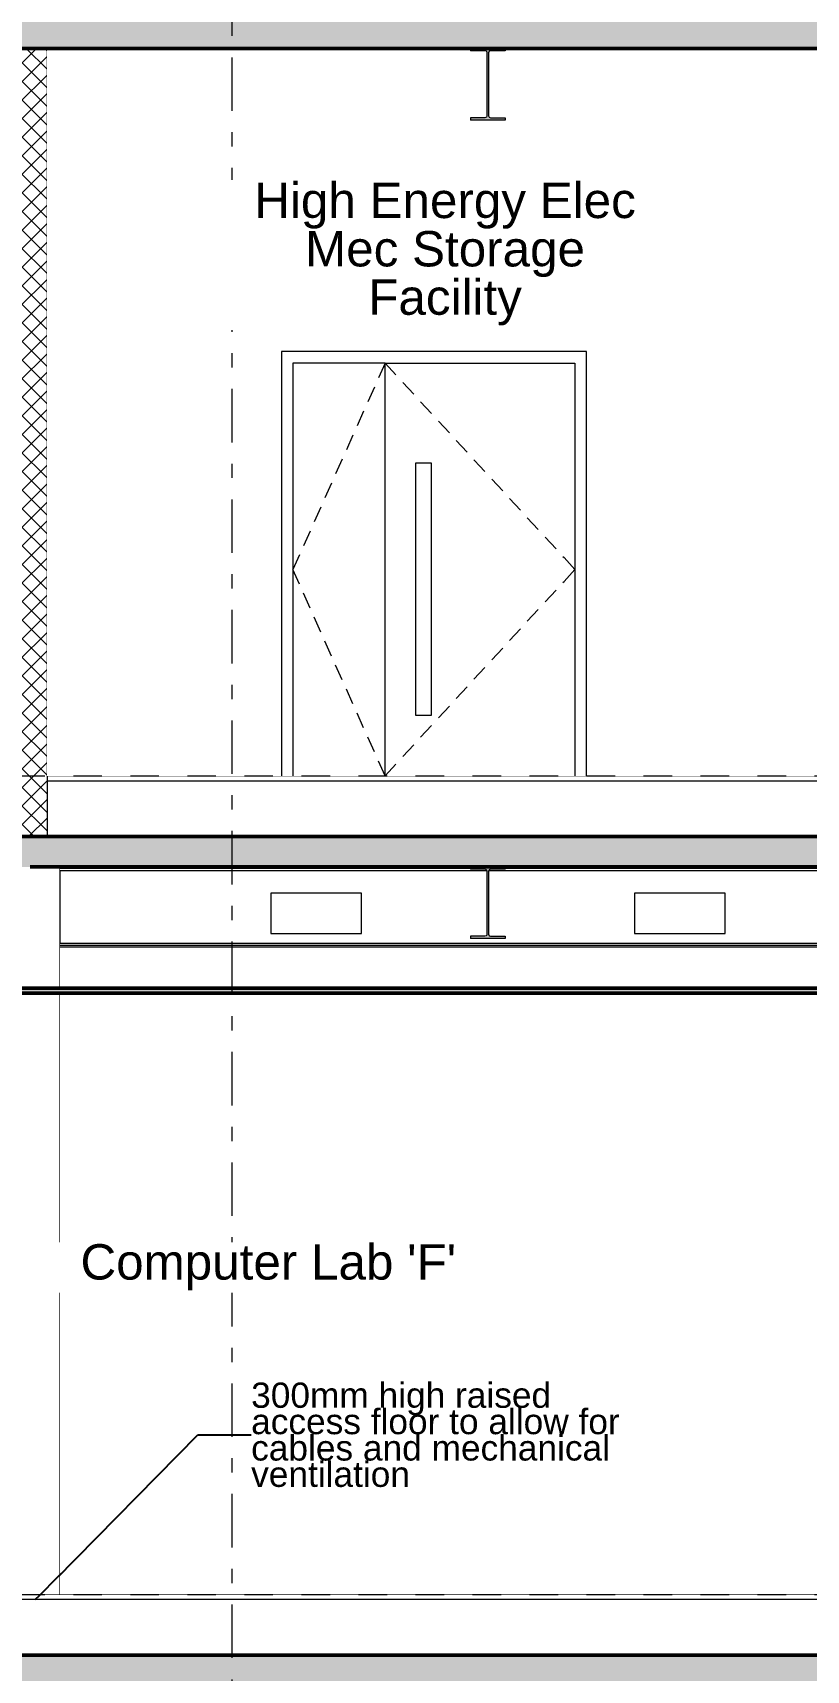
# Model space of a CAD drawing. Header units: millimetres. Extents: x -48147 to 1417267, y -496296 to 18123.
# Drawn here: x 1385965 to 1389794, y -487598 to -479495 of the extents above; entities that cross this region are included whole.
import ezdxf
from ezdxf.enums import TextEntityAlignment as Align

# ---------------------------------------------------------------- set-up
doc = ezdxf.new("R2010")
doc.units = ezdxf.units.MM
doc.header["$MEASUREMENT"] = 0
for name, pattern in [('Dashed', [2822.222233, 1411.111116, -1411.111116]), ('Double Dashed', [546.805537, 264.583325, -105.833328, 70.555556, -105.833328]), ('Wipeout_Contour', [1000, 0, -1000])]:
    doc.linetypes.add(name, pattern=pattern)
for name, color, linetype, lineweight, true_color in [('0_Pen_No__105', 7, 'Continuous', 15, 0xa6a6a6), ('A-230-M_FLOOR.IFC Import_Pen_No__109', 7, 'Continuous', 15, 0xa6a6a6), ('A-230-M_FLOOR.IFC Import_Pen_No__29', 7, 'Continuous', 50, 0x2a2a2a), ('New_A-15-MG_Structural_Grid_Phase_2_Pen_No__222', 7, 'Continuous', 13, 0x65af33), ('New_A-20-M_Ceiling_Pen_No__107', 7, 'Continuous', 15, 0xa6a6a6), ('New_A-20-M_Ceiling_Pen_No__29', 7, 'Continuous', 50, 0x2a2a2a), ('New_A-25-M_Wall_Int_Pen_No__107', 7, 'Continuous', 15, 0xa6a6a6), ('New_ArchiCAD Doors_Pen_No__63', 7, 'Continuous', 20, 0x606060)]:
    doc.layers.add(name, color=color, linetype=linetype, lineweight=lineweight, true_color=true_color)
for name, color, linetype, lineweight in [('0_Pen_No__191', 7, 'Continuous', 5), ('0_Pen_No__85', 8, 'Continuous', 20), ('A-95-P_Text_1_50_GA_Pen_No__1', 7, 'Continuous', 13), ('New_A-20-M_Floor_Slab_Pen_No__4', 7, 'Continuous', 20), ('New_A-25-M_Wall_Int_Pen_No__1', 7, 'Continuous', 13), ('New_A-25-M_Wall_Int_Pen_No__87', 8, 'Continuous', 20), ('S-280-M_STRUCT_FRAME.IFC Import_Pen_No__1', 7, 'Continuous', 13), ('S-280-M_STRUCT_FRAME.IFC Import_Pen_No__160', 5, 'Continuous', 200), ('S-280-M_STRUCT_FRAME.IFC Import_Pen_No__90', 8, 'Continuous', 20)]:
    doc.layers.add(name, color=color, linetype=linetype, lineweight=lineweight)
for name, color, linetype in [('A-230-M_FLOOR.IFC Import', 7, 'Continuous'), ('New_A-15-MG_Structural_Grid_Phase_2', 7, 'Continuous'), ('New_A-20-M_Ceiling', 7, 'Continuous'), ('New_A-20-M_Floor_Slab', 7, 'Continuous'), ('New_A-25-M_Wall_Int', 7, 'Continuous'), ('New_ArchiCAD Doors', 7, 'Continuous'), ('S-280-M_STRUCT_FRAME.IFC Import', 7, 'Continuous')]:
    doc.layers.add(name, color=color, linetype=linetype)
doc.styles.add('GENERATED_STYLE_2', font='')
doc.styles.get('GENERATED_STYLE_2').set_extended_font_data('Swis721 BT')
doc.dimstyles.new('GENERATED_STYLE__5', dxfattribs={"dimtxt": 0.18, "dimasz": 182.4, "dimexe": 0.18, "dimexo": 0.0625, "dimgap": 0.09, "dimtad": 0, "dimtih": 1, "dimtoh": 1, "dimdec": 4, "dimzin": 0, "dimdsep": 46, "dimcen": 0.09, "dimadec": 0, "dimazin": 0, "dimtfac": 1, "dimtdec": 4, "dimtmove": 0, "dimatfit": 3, "dimldrblk": 'ARROWHEAD_5', "dimfxl": 1, "dimtolj": 1, "dimtzin": 0, "dimarcsym": 0})
pattern_1 = [(0, (1376122.47, -491272.82), (0, 389.7114), [24.375, -200.625]), (0, (1376234.97, -491077.97), (0, 389.7114), [24.375, -200.625]), (60, (1376122.47, -491272.82), (-337.5, 194.8557), [24.375, -200.625]), (60, (1376347.47, -491272.82), (-337.5, 194.8557), [24.375, -200.625]), (120, (1376146.84, -491272.82), (337.5, 194.8557), [24.375, -200.625]), (120, (1376371.84, -491272.82), (337.5, 194.8557), [24.375, -200.625]), (0, (1376122.47, -491235.32), (0, 75), [0, -75, 0, -112.5]), (45, (1376159.97, -491235.32), (-53.03301, 53.03301), [0, -56.25, 0, -93.75])]

# ---------------------------------------------------------------- blocks, each defined once
blk = doc.blocks.new('Section Elem_8_2', base_point=(1376122.5, -491272.8))
at = {"color": 254, "linetype": 'Wipeout_Contour', "lineweight": 0, "ltscale": 5878749.80911657}
blk.add_wipeout([(1386036.1, -483172.8), (1386036.1, -483197.8), (1389941.4, -483197.8), (1389941.4, -483172.8)], dxfattribs=at).dxf.layer = 'New_A-20-M_Floor_Slab'
at = {"color": 254, "linetype": 'Wipeout_Contour', "lineweight": 0, "ltscale": 5878947.119983688}
blk.add_wipeout([(1386036.1, -483197.8), (1386036.1, -483472.8), (1389941.4, -483472.8), (1389941.4, -483197.8)], dxfattribs=at).dxf.layer = 'New_A-20-M_Floor_Slab'
at = {"layer": 'New_A-20-M_Floor_Slab_Pen_No__4', "linetype": 'Continuous'}
for p, q in [((1389941.4, -483172.8), (1386036.1, -483172.8)), ((1389941.4, -483197.8), (1386036.1, -483197.8))]:
    blk.add_line(p, q, dxfattribs=at)
blk = doc.blocks.new('Section Elem_10_2', base_point=(1376122.5, -491272.8))
at = {"color": 254, "linetype": 'Wipeout_Contour', "lineweight": 0, "ltscale": 5893815.139777886}
blk.add_wipeout([(1395492.2, -487247.8), (1395492.2, -487222.8), (1385633.6, -487222.8), (1385633.6, -487247.8)], dxfattribs=at).dxf.layer = 'New_A-20-M_Floor_Slab'
at = {"color": 254, "linetype": 'Wipeout_Contour', "lineweight": 0, "ltscale": 5894013.59707834}
blk.add_wipeout([(1385633.6, -487522.8), (1395492.2, -487522.8), (1395492.2, -487247.8), (1385633.6, -487247.8)], dxfattribs=at).dxf.layer = 'New_A-20-M_Floor_Slab'
at = {"layer": 'New_A-20-M_Floor_Slab_Pen_No__4', "linetype": 'Continuous', "flags": 128}
for points in [[(1395492.2, -487247.8), (1385633.6, -487247.8), (1383104.7, -487247.8)], [(1395492.2, -487222.8), (1385633.6, -487222.8), (1383119.7, -487222.8)]]:
    blk.add_lwpolyline(points, dxfattribs=at)
blk = doc.blocks.new('Section Elem_19_2', base_point=(1376122.5, -491272.8))
at = {"color": 254, "linetype": 'Wipeout_Contour', "lineweight": 0, "ltscale": 5872558.626937688}
blk.add_wipeout([(1386085.1, -484222.8), (1386100.1, -484222.8), (1386100.1, -483622.8), (1386085.1, -483622.8)], dxfattribs=at).dxf.layer = 'New_A-25-M_Wall_Int'
at = {"color": 254, "linetype": 'Wipeout_Contour', "lineweight": 0, "ltscale": 5874954.907554788}
blk.add_wipeout([(1386100.1, -484247.8), (1386085.1, -484247.8), (1386085.1, -487222.8), (1386100.1, -487222.8)], dxfattribs=at).dxf.layer = 'New_A-25-M_Wall_Int'
at = {"layer": 'New_A-25-M_Wall_Int_Pen_No__87', "linetype": 'Continuous'}
for p, q in [((1386100.1, -483622.8), (1386100.1, -484222.8)), ((1386100.1, -484247.8), (1386100.1, -487222.8))]:
    blk.add_line(p, q, dxfattribs=at)
blk = doc.blocks.new('Section Elem_20_2', base_point=(1376122.5, -491272.8))
at = {"color": 254, "linetype": 'Wipeout_Contour', "lineweight": 0, "ltscale": 35224645.21333264}
blk.add_wipeout([(1383119.7, -483622.8), (1383119.7, -484222.8), (1386085.1, -484222.8), (1386085.1, -483622.8), (1385952.4, -483622.8), (1385952.4, -483635.8), (1385880.6, -483635.8), (1385873.4, -483638.8), (1385870.4, -483646), (1385870.4, -483957.6), (1385873.4, -483964.8), (1385880.6, -483967.8), (1385952.4, -483967.8), (1385952.4, -483980.8), (1385780.2, -483980.8), (1385780.2, -483967.8), (1385852.1, -483967.8), (1385859.3, -483964.8), (1385862.3, -483957.6), (1385862.3, -483646), (1385859.3, -483638.8), (1385852.1, -483635.8), (1385780.2, -483635.8), (1385780.2, -483622.8)], dxfattribs=at).dxf.layer = 'New_A-25-M_Wall_Int'
at = {"color": 254, "linetype": 'Wipeout_Contour', "lineweight": 0, "ltscale": 5869330.289030581}
blk.add_wipeout([(1383119.7, -487222.8), (1386085.1, -487222.8), (1386085.1, -484247.8), (1383119.7, -484247.8)], dxfattribs=at).dxf.layer = 'New_A-25-M_Wall_Int'
blk = doc.blocks.new('Section Elem_24_2', base_point=(1376122.5, -491272.8))
at = {"color": 254, "linetype": 'Wipeout_Contour', "lineweight": 0, "ltscale": 5868927.927753311}
blk.add_wipeout([(1386036.1, -479572.8), (1385896.1, -479572.8), (1385896.1, -483472.8), (1386036.1, -483472.8)], dxfattribs=at).dxf.layer = 'New_A-25-M_Wall_Int'
at = {"layer": 'New_A-25-M_Wall_Int_Pen_No__107', "linetype": 'Continuous'}
h = blk.add_hatch(dxfattribs=at)
h.set_pattern_fill('Concrete_Block_0002', color=256, style=0, pattern_type=2)
h.set_pattern_definition([(45, (1376122.47, -491272.82), (-45.96194, 45.96194), []), (135, (1376122.47, -491272.82), (45.96194, 45.96194), [])])
h.paths.add_polyline_path([(1386036.1, -479572.8), (1385896.1, -479572.8), (1385896.1, -483472.8), (1386036.1, -483472.8)])
at = {"layer": 'New_A-25-M_Wall_Int_Pen_No__1', "linetype": 'Continuous'}
for p, q in [((1385896.1, -479572.8), (1385896.1, -483172.8)), ((1386036.1, -479572.8), (1386036.1, -483172.8))]:
    blk.add_line(p, q, dxfattribs=at)
at = {"layer": 'New_A-25-M_Wall_Int_Pen_No__1', "linetype": 'Continuous', "flags": 128}
for points in [[(1385896.1, -483172.8), (1385896.1, -483197.8), (1385896.1, -483472.8)], [(1386036.1, -483172.8), (1386036.1, -483197.8), (1386036.1, -483472.8)]]:
    blk.add_lwpolyline(points, dxfattribs=at)
blk = doc.blocks.new('Section Elem_28_2', base_point=(1376122.5, -491272.8))
at = {"color": 254, "linetype": 'Wipeout_Contour', "lineweight": 0, "ltscale": 41129137.25516649}
blk.add_wipeout([(1386036.1, -479572.8), (1386036.1, -483172.8), (1387196.2, -483172.8), (1387196.2, -481072.8), (1388706.2, -481072.8), (1388706.2, -483172.8), (1389941.4, -483172.8), (1389941.4, -479572.8), (1388303.1, -479572.8), (1388303.1, -479584.3), (1388231.3, -479584.3), (1388224.1, -479587.3), (1388221.1, -479594.5), (1388221.1, -479906.1), (1388224.1, -479913.3), (1388231.3, -479916.3), (1388303.1, -479916.3), (1388303.1, -479927.8), (1388131.6, -479927.8), (1388131.6, -479916.3), (1388203.5, -479916.3), (1388210.7, -479913.3), (1388213.7, -479906.1), (1388213.7, -479594.5), (1388210.7, -479587.3), (1388203.5, -479584.3), (1388131.6, -479584.3), (1388131.6, -479572.8)], dxfattribs=at).dxf.layer = 'New_A-25-M_Wall_Int'
blk = doc.blocks.new('Section Elem_29_2', base_point=(1376122.5, -491272.8))
at = {"color": 254, "linetype": 'Wipeout_Contour', "lineweight": 0, "ltscale": 5874515.816675902}
blk.add_wipeout([(1387253.2, -481145.8), (1387196.2, -481145.8), (1387196.2, -483172.8), (1387253.2, -483172.8)], dxfattribs=at).dxf.layer = 'New_ArchiCAD Doors'
at = {"color": 254, "linetype": 'Wipeout_Contour', "lineweight": 0, "ltscale": 5880005.974869343}
blk.add_wipeout([(1388649.2, -483172.8), (1388706.2, -483172.8), (1388706.2, -481145.8), (1388649.2, -481145.8)], dxfattribs=at).dxf.layer = 'New_ArchiCAD Doors'
at = {"color": 254, "linetype": 'Wipeout_Contour', "lineweight": 0, "ltscale": 5876747.195701033}
blk.add_wipeout([(1387709.2, -482872.8), (1387859.2, -482872.8), (1387859.2, -481625.8), (1387709.2, -481625.8)], dxfattribs=at).dxf.layer = 'New_ArchiCAD Doors'
at = {"color": 254, "linetype": 'Wipeout_Contour', "lineweight": 0, "ltscale": 11751803.34386323}
blk.add_wipeout([(1387196.2, -481072.8), (1387196.2, -481145.8), (1387253.2, -481145.8), (1387253.2, -481129.8), (1388649.2, -481129.8), (1388649.2, -481145.8), (1388706.2, -481145.8), (1388706.2, -481072.8)], dxfattribs=at).dxf.layer = 'New_ArchiCAD Doors'
at = {"color": 254, "linetype": 'Wipeout_Contour', "lineweight": 0, "ltscale": 5878674.222288616}
blk.add_wipeout([(1388649.2, -482872.8), (1388649.2, -481625.8), (1387939.2, -481625.8), (1387939.2, -482872.8)], dxfattribs=at).dxf.layer = 'New_ArchiCAD Doors'
at = {"layer": 'New_ArchiCAD Doors_Pen_No__63', "linetype": 'Continuous'}
for p, q in [((1387196.2, -481072.8), (1387196.2, -481145.8)), ((1388706.2, -481072.8), (1387196.2, -481072.8)), ((1388706.2, -481145.8), (1388706.2, -481072.8)), ((1387196.2, -481145.8), (1387196.2, -483172.8)), ((1388706.2, -483172.8), (1388706.2, -481145.8)), ((1388237.4, -481703.8), (1388291.6, -481762.7)), ((1388325.4, -481799.4), (1388379.6, -481858.3)), ((1388413.5, -481895.1), (1388467.6, -481954)), ((1388501.5, -481990.8), (1388555.7, -482049.6)), ((1388589.5, -482086.4), (1388595.1, -482092.5)), ((1388595.1, -482092.5), (1388649.2, -482151.3)), ((1388595.1, -482210.2), (1388649.2, -482151.3)), ((1388501.5, -482311.9), (1388555.7, -482253)), ((1388589.5, -482216.2), (1388595.1, -482210.2)), ((1388413.5, -482407.5), (1388467.6, -482348.7)), ((1388325.4, -482503.2), (1388379.6, -482444.3)), ((1388237.4, -482598.9), (1388291.6, -482540)), ((1388149.4, -482694.5), (1388203.6, -482635.6)), ((1388061.4, -482790.2), (1388115.5, -482731.3))]:
    blk.add_line(p, q, dxfattribs=at)
at = {"color": 254, "linetype": 'Wipeout_Contour', "lineweight": 0, "ltscale": 8815278.728085652}
blk.add_wipeout([(1388649.2, -481129.8), (1387709.2, -481129.8), (1387709.2, -481625.8), (1387859.2, -481625.8), (1387939.2, -481625.8), (1388649.2, -481625.8)], dxfattribs=at).dxf.layer = 'New_ArchiCAD Doors'
at = {"color": 254, "linetype": 'Wipeout_Contour', "lineweight": 0, "ltscale": 8818255.690456364}
blk.add_wipeout([(1388649.2, -483172.8), (1388649.2, -482872.8), (1387939.2, -482872.8), (1387859.2, -482872.8), (1387709.2, -482872.8), (1387709.2, -483172.8)], dxfattribs=at).dxf.layer = 'New_ArchiCAD Doors'
at = {"layer": 'New_ArchiCAD Doors_Pen_No__63', "linetype": 'Continuous'}
for p, q in [((1388649.2, -481129.8), (1388649.2, -481625.8)), ((1387797.3, -481225.5), (1387851.4, -481284.4)), ((1387885.3, -481321.1), (1387939.5, -481380)), ((1387973.3, -481416.8), (1388027.5, -481475.7)), ((1388061.4, -481512.5), (1388115.5, -481571.3)), ((1388149.4, -481608.1), (1388203.6, -481667)), ((1388649.2, -481625.8), (1388649.2, -482872.8)), ((1388649.2, -482872.8), (1388649.2, -483172.8)), ((1387885.3, -482981.5), (1387939.5, -482922.6)), ((1387797.3, -483077.2), (1387851.4, -483018.3))]:
    blk.add_line(p, q, dxfattribs=at)
at = {"color": 254, "linetype": 'Wipeout_Contour', "lineweight": 0, "ltscale": 5875474.479882923}
blk.add_wipeout([(1387253.2, -483172.8), (1387709.2, -483172.8), (1387709.2, -481129.8), (1387253.2, -481129.8)], dxfattribs=at).dxf.layer = 'New_ArchiCAD Doors'
at = {"color": 254, "linetype": 'Wipeout_Contour', "lineweight": 0, "ltscale": 5877181.710038564}
blk.add_wipeout([(1387939.2, -482872.8), (1387939.2, -481625.8), (1387859.2, -481625.8), (1387859.2, -482872.8)], dxfattribs=at).dxf.layer = 'New_ArchiCAD Doors'
at = {"layer": 'New_ArchiCAD Doors_Pen_No__63', "linetype": 'Continuous'}
for p, q in [((1387709.2, -481129.8), (1387253.2, -481129.8)), ((1387253.2, -481129.8), (1387253.2, -483172.8)), ((1387709.2, -481129.8), (1387676.6, -481202.9)), ((1387709.2, -483172.8), (1387709.2, -481129.8)), ((1387709.2, -481129.8), (1388649.2, -481129.8)), ((1387709.2, -481129.8), (1387763.4, -481188.7)), ((1387656.2, -481248.5), (1387623.6, -481321.6)), ((1387603.3, -481367.2), (1387570.6, -481440.3)), ((1387550.3, -481485.9), (1387517.7, -481559)), ((1387497.3, -481604.7), (1387464.7, -481677.7)), ((1387859.2, -481625.8), (1387859.2, -482872.8)), ((1387939.2, -481625.8), (1387859.2, -481625.8)), ((1387939.2, -482872.8), (1387939.2, -481625.8)), ((1387444.3, -481723.4), (1387411.7, -481796.4)), ((1387391.3, -481842.1), (1387358.7, -481915.1)), ((1387338.3, -481960.8), (1387305.7, -482033.8)), ((1387285.8, -482078.3), (1387253.2, -482151.3)), ((1387285.8, -482224.4), (1387253.2, -482151.3)), ((1387338.3, -482341.9), (1387305.7, -482268.8)), ((1387391.3, -482460.6), (1387358.7, -482387.5)), ((1387444.3, -482579.3), (1387411.7, -482506.2)), ((1387497.3, -482698), (1387464.7, -482624.9)), ((1387550.3, -482816.7), (1387517.7, -482743.6)), ((1387603.3, -482935.4), (1387570.6, -482862.4)), ((1387859.2, -482872.8), (1387939.2, -482872.8)), ((1387973.3, -482885.8), (1388027.5, -482827)), ((1387656.2, -483054.1), (1387623.6, -482981.1)), ((1387709.2, -483172.8), (1387676.6, -483099.8)), ((1387709.2, -483172.8), (1387763.4, -483114))]:
    blk.add_line(p, q, dxfattribs=at)
blk = doc.blocks.new('Section Elem_65_2', base_point=(1376122.5, -491272.8))
at = {"color": 254, "linetype": 'Wipeout_Contour', "lineweight": 0, "ltscale": 5883090.662766078}
blk.add_wipeout([(1386100.1, -484247.8), (1386100.1, -487222.8), (1390394.8, -487222.8), (1390394.8, -484247.8)], dxfattribs=at).dxf.layer = 'New_A-25-M_Wall_Int'
at = {"color": 254, "linetype": 'Wipeout_Contour', "lineweight": 0, "ltscale": 13241590.03713802}
blk.add_wipeout([(1386100.1, -484222.8), (1390394.8, -484222.8), (1390394.8, -483622.8), (1390364.4, -483622.8), (1390364.4, -483634.4), (1390364.4, -484009.2), (1390364.4, -484012.2), (1390364.4, -484020.8), (1386100.1, -484020.8)], dxfattribs=at).dxf.layer = 'New_A-25-M_Wall_Int'
at = {"color": 254, "linetype": 'Wipeout_Contour', "lineweight": 0, "ltscale": 5877284.703945934}
blk.add_wipeout([(1387593.4, -483752.8), (1387143.4, -483752.8), (1387143.4, -483952.8), (1387593.4, -483952.8)], dxfattribs=at).dxf.layer = 'New_A-25-M_Wall_Int'
at = {"color": 254, "linetype": 'Wipeout_Contour', "lineweight": 0, "ltscale": 5884083.594948759}
blk.add_wipeout([(1388943.4, -483752.8), (1388943.4, -483952.8), (1389393.4, -483952.8), (1389393.4, -483752.8)], dxfattribs=at).dxf.layer = 'New_A-25-M_Wall_Int'
blk = doc.blocks.new('Section Elem_269_2', base_point=(1376122.5, -491272.8))
at = {"layer": 'New_A-20-M_Ceiling_Pen_No__107', "linetype": 'Continuous'}
blk.add_hatch(color=256, dxfattribs=at).paths.add_polyline_path([(1385633.6, -484247.8), (1395492.2, -484247.8), (1395492.2, -484222.8), (1385633.6, -484222.8)])
at = {"layer": 'New_A-20-M_Ceiling_Pen_No__29', "linetype": 'Continuous', "flags": 128}
for points in [[(1395492.2, -484222.8), (1385633.6, -484222.8), (1383119.7, -484222.8)], [(1395492.2, -484247.8), (1385633.6, -484247.8), (1383119.7, -484247.8)]]:
    blk.add_lwpolyline(points, dxfattribs=at)
blk = doc.blocks.new('Section Elem_502_2', base_point=(1376122.5, -491272.8))
at = {"layer": 'S-280-M_STRUCT_FRAME.IFC Import_Pen_No__90', "linetype": 'Continuous'}
for p, q in [((1387593.4, -483752.8), (1387143.4, -483752.8)), ((1387143.4, -483752.8), (1387143.4, -483952.8)), ((1387593.4, -483952.8), (1387593.4, -483752.8)), ((1389393.4, -483752.8), (1388943.4, -483752.8)), ((1388943.4, -483752.8), (1388943.4, -483952.8)), ((1389393.4, -483952.8), (1389393.4, -483752.8)), ((1387143.4, -483952.8), (1387593.4, -483952.8)), ((1388943.4, -483952.8), (1389393.4, -483952.8))]:
    blk.add_line(p, q, dxfattribs=at)
at = {"color": 254, "linetype": 'Wipeout_Contour', "lineweight": 0, "ltscale": 7346237.467833491}
blk.add_wipeout([(1386100.1, -483634.4), (1386100.1, -483641.6), (1388212.5, -483641.6), (1388210.7, -483637.3), (1388203.7, -483634.4)], dxfattribs=at).dxf.layer = 'S-280-M_STRUCT_FRAME.IFC Import'
at = {"color": 254, "linetype": 'Wipeout_Contour', "lineweight": 0, "ltscale": 5880749.183666278}
blk.add_wipeout([(1386100.1, -484009.2), (1390364.4, -484009.2), (1390364.4, -484002), (1386100.1, -484002)], dxfattribs=at).dxf.layer = 'S-280-M_STRUCT_FRAME.IFC Import'
at = {"color": 254, "linetype": 'Wipeout_Contour', "lineweight": 0, "ltscale": 7354339.963123352}
blk.add_wipeout([(1388222.3, -483641.6), (1390364.4, -483641.6), (1390364.4, -483634.4), (1388231.1, -483634.4), (1388224.1, -483637.3)], dxfattribs=at).dxf.layer = 'S-280-M_STRUCT_FRAME.IFC Import'
at = {"color": 254, "linetype": 'Wipeout_Contour', "lineweight": 0, "ltscale": 5880763.530369422}
blk.add_wipeout([(1386100.1, -484020.8), (1390364.4, -484020.8), (1390364.4, -484012.2), (1386100.1, -484012.2)], dxfattribs=at).dxf.layer = 'S-280-M_STRUCT_FRAME.IFC Import'
at = {"color": 254, "linetype": 'Wipeout_Contour', "lineweight": 0, "ltscale": 8816116.466007782}
blk.add_wipeout([(1386100.1, -483631.4), (1386100.1, -483634.4), (1388203.7, -483634.4), (1388203.5, -483634.3), (1388131.6, -483634.3), (1388131.6, -483631.4)], dxfattribs=at).dxf.layer = 'S-280-M_STRUCT_FRAME.IFC Import'
at = {"color": 254, "linetype": 'Wipeout_Contour', "lineweight": 0, "ltscale": 5880755.899701865}
blk.add_wipeout([(1386100.1, -484012.2), (1390364.4, -484012.2), (1390364.4, -484009.2), (1386100.1, -484009.2)], dxfattribs=at).dxf.layer = 'S-280-M_STRUCT_FRAME.IFC Import'
at = {"layer": 'S-280-M_STRUCT_FRAME.IFC Import_Pen_No__90', "linetype": 'Continuous'}
for p, q in [((1390364.4, -484002), (1386100.1, -484002)), ((1390364.4, -484012.2), (1386100.1, -484012.2)), ((1390364.4, -484020.8), (1386100.1, -484020.8)), ((1390364.4, -484009.2), (1390364.4, -484002)), ((1390364.4, -484012.2), (1390364.4, -484009.2)), ((1390364.4, -484020.8), (1390364.4, -484012.2))]:
    blk.add_line(p, q, dxfattribs=at)
at = {"color": 254, "linetype": 'Wipeout_Contour', "lineweight": 0, "ltscale": 5876033.654292615}
blk.add_wipeout([(1388131.6, -483622.8), (1386100.1, -483622.8), (1386100.1, -483631.4), (1388131.6, -483631.4)], dxfattribs=at).dxf.layer = 'S-280-M_STRUCT_FRAME.IFC Import'
at = {"color": 254, "linetype": 'Wipeout_Contour', "lineweight": 0, "ltscale": 8824548.066855626}
blk.add_wipeout([(1388231.1, -483634.4), (1390364.4, -483634.4), (1390364.4, -483631.4), (1388303.1, -483631.4), (1388303.1, -483634.3), (1388231.3, -483634.3)], dxfattribs=at).dxf.layer = 'S-280-M_STRUCT_FRAME.IFC Import'
at = {"layer": 'S-280-M_STRUCT_FRAME.IFC Import_Pen_No__90', "linetype": 'Continuous'}
for p, q in [((1388131.6, -483631.4), (1386100.1, -483631.4)), ((1388212.5, -483641.6), (1386100.1, -483641.6))]:
    blk.add_line(p, q, dxfattribs=at)
at = {"color": 254, "linetype": 'Wipeout_Contour', "lineweight": 0, "ltscale": 5884411.40114174}
blk.add_wipeout([(1388303.1, -483622.8), (1388303.1, -483631.4), (1390364.4, -483631.4), (1390364.4, -483622.8)], dxfattribs=at).dxf.layer = 'S-280-M_STRUCT_FRAME.IFC Import'
at = {"layer": 'S-280-M_STRUCT_FRAME.IFC Import_Pen_No__90', "linetype": 'Continuous'}
for p, q in [((1390364.4, -483631.4), (1390364.4, -483622.8)), ((1390364.4, -483641.6), (1388222.3, -483641.6)), ((1390364.4, -483631.4), (1388303.1, -483631.4)), ((1390364.4, -483634.4), (1390364.4, -483631.4)), ((1390364.4, -483641.6), (1390364.4, -483634.4)), ((1390364.4, -484002), (1390364.4, -483641.6))]:
    blk.add_line(p, q, dxfattribs=at)
blk = doc.blocks.new('Section Elem_527_2', base_point=(1376122.5, -491272.8))
at = {"layer": 'S-280-M_STRUCT_FRAME.IFC Import_Pen_No__160', "linetype": 'Continuous', "lineweight": 0, "true_color": 0x00007f}
blk.add_hatch(color=176, dxfattribs=at).paths.add_polyline_path([(1388131.6, -483977.8), (1388303.1, -483977.8), (1388303.1, -483966.3), (1388231.3, -483966.3), (1388224.1, -483963.3), (1388221.1, -483956.1), (1388221.1, -483644.5), (1388224.1, -483637.3), (1388231.3, -483634.3), (1388303.1, -483634.3), (1388303.1, -483622.8), (1388131.6, -483622.8), (1388131.6, -483634.3), (1388203.5, -483634.3), (1388210.7, -483637.3), (1388213.7, -483644.5), (1388213.7, -483956.1), (1388210.7, -483963.3), (1388203.5, -483966.3), (1388131.6, -483966.3)])
at = {"layer": 'S-280-M_STRUCT_FRAME.IFC Import_Pen_No__1', "linetype": 'Continuous'}
for p, q in [((1388131.6, -483622.8), (1388131.6, -483634.3)), ((1388303.1, -483622.8), (1388303.1, -483634.3)), ((1388131.6, -483966.3), (1388131.6, -483977.8)), ((1388303.1, -483977.8), (1388131.6, -483977.8)), ((1388303.1, -483966.3), (1388303.1, -483977.8))]:
    blk.add_line(p, q, dxfattribs=at)
at = {"layer": 'S-280-M_STRUCT_FRAME.IFC Import_Pen_No__1', "linetype": 'Continuous', "flags": 128}
for points in [[(1388210.7, -483637.3), (1388203.5, -483634.3), (1388131.6, -483634.3)], [(1388210.7, -483637.3), (1388213.7, -483644.5), (1388213.7, -483956.1), (1388210.7, -483963.3)], [(1388224.1, -483637.3), (1388221.1, -483644.5), (1388221.1, -483956.1), (1388224.1, -483963.3)], [(1388303.1, -483634.3), (1388231.3, -483634.3), (1388224.1, -483637.3)], [(1388210.7, -483963.3), (1388203.5, -483966.3), (1388131.6, -483966.3)], [(1388224.1, -483963.3), (1388231.3, -483966.3), (1388303.1, -483966.3)]]:
    blk.add_lwpolyline(points, dxfattribs=at)
at = {"layer": 'S-280-M_STRUCT_FRAME.IFC Import_Pen_No__90', "linetype": 'Continuous'}
for p, q in [((1388231.3, -483634.3), (1388231.3, -483634.3)), ((1388231.3, -483966.3), (1388231.3, -483966.3))]:
    blk.add_line(p, q, dxfattribs=at)
blk = doc.blocks.new('Section Elem_547_2', base_point=(1376122.5, -491272.8))
at = {"layer": 'S-280-M_STRUCT_FRAME.IFC Import_Pen_No__160', "linetype": 'Continuous', "lineweight": 0, "true_color": 0x00007f}
blk.add_hatch(color=176, dxfattribs=at).paths.add_polyline_path([(1388131.6, -479927.8), (1388303.1, -479927.8), (1388303.1, -479916.3), (1388231.3, -479916.3), (1388224.1, -479913.3), (1388221.1, -479906.1), (1388221.1, -479594.5), (1388224.1, -479587.3), (1388231.3, -479584.3), (1388303.1, -479584.3), (1388303.1, -479572.8), (1388131.6, -479572.8), (1388131.6, -479584.3), (1388203.5, -479584.3), (1388210.7, -479587.3), (1388213.7, -479594.5), (1388213.7, -479906.1), (1388210.7, -479913.3), (1388203.5, -479916.3), (1388131.6, -479916.3)])
at = {"layer": 'S-280-M_STRUCT_FRAME.IFC Import_Pen_No__1', "linetype": 'Continuous'}
for p, q in [((1388131.6, -479572.8), (1388131.6, -479584.3)), ((1388303.1, -479572.8), (1388303.1, -479584.3)), ((1388131.6, -479916.3), (1388131.6, -479927.8)), ((1388303.1, -479927.8), (1388131.6, -479927.8)), ((1388303.1, -479916.3), (1388303.1, -479927.8))]:
    blk.add_line(p, q, dxfattribs=at)
at = {"layer": 'S-280-M_STRUCT_FRAME.IFC Import_Pen_No__1', "linetype": 'Continuous', "flags": 128}
for points in [[(1388210.7, -479587.3), (1388203.5, -479584.3), (1388131.6, -479584.3)], [(1388210.7, -479587.3), (1388213.7, -479594.5), (1388213.7, -479906.1), (1388210.7, -479913.3)], [(1388224.1, -479587.3), (1388221.1, -479594.5), (1388221.1, -479906.1), (1388224.1, -479913.3)], [(1388303.1, -479584.3), (1388231.3, -479584.3), (1388224.1, -479587.3)], [(1388210.7, -479913.3), (1388203.5, -479916.3), (1388131.6, -479916.3)], [(1388224.1, -479913.3), (1388231.3, -479916.3), (1388303.1, -479916.3)]]:
    blk.add_lwpolyline(points, dxfattribs=at)
blk = doc.blocks.new('Section Elem_725_2', base_point=(1376122.5, -491272.8))
at = {"color": 254, "linetype": 'Wipeout_Contour', "lineweight": 0, "ltscale": 5919976.239013668}
blk.add_wipeout([(1385633.6, -487672.8), (1409087.1, -487672.8), (1409087.1, -487522.8), (1385633.6, -487522.8)], dxfattribs=at).dxf.layer = 'A-230-M_FLOOR.IFC Import'
at = {"layer": 'A-230-M_FLOOR.IFC Import_Pen_No__109', "linetype": 'Continuous'}
h = blk.add_hatch(dxfattribs=at)
h.set_pattern_fill('Lightweight_Concrete_0002', color=256, style=0, pattern_type=2)
h.set_pattern_definition(pattern_1)
h.paths.add_polyline_path([(1385633.6, -487672.8), (1409087.1, -487672.8), (1409087.1, -487522.8), (1385633.6, -487522.8)])
at = {"layer": 'A-230-M_FLOOR.IFC Import_Pen_No__29', "linetype": 'Continuous', "flags": 128}
blk.add_lwpolyline([(1408945.9, -487522.8), (1399620.6, -487522.8), (1399605.6, -487522.8), (1399590.6, -487522.8), (1399587.6, -487522.8), (1399523.6, -487522.8), (1399520.6, -487522.8), (1399505.6, -487522.8), (1399490.6, -487522.8), (1395622.2, -487522.8), (1395607.2, -487522.8), (1395592.2, -487522.8), (1395589.2, -487522.8), (1395525.2, -487522.8), (1395522.2, -487522.8), (1395507.2, -487522.8), (1395492.2, -487522.8), (1385633.6, -487522.8), (1383104.7, -487522.8), (1382964.7, -487522.8), (1376241.1, -487522.8)], dxfattribs=at)
blk = doc.blocks.new('Section Elem_743_2', base_point=(1376122.5, -491272.8))
at = {"color": 254, "linetype": 'Wipeout_Contour', "lineweight": 0, "ltscale": 5914658.477374271}
blk.add_wipeout([(1385633.6, -483622.8), (1409087.1, -483622.8), (1409087.1, -483472.8), (1385633.6, -483472.8)], dxfattribs=at).dxf.layer = 'A-230-M_FLOOR.IFC Import'
at = {"layer": 'A-230-M_FLOOR.IFC Import_Pen_No__109', "linetype": 'Continuous'}
h = blk.add_hatch(dxfattribs=at)
h.set_pattern_fill('Lightweight_Concrete_0002', color=256, style=0, pattern_type=2)
h.set_pattern_definition(pattern_1)
h.paths.add_polyline_path([(1385633.6, -483622.8), (1409087.1, -483622.8), (1409087.1, -483472.8), (1385633.6, -483472.8)])
at = {"layer": 'A-230-M_FLOOR.IFC Import_Pen_No__29', "linetype": 'Continuous'}
for p, q in [((1388131.6, -483622.8), (1385952.4, -483622.8)), ((1388303.1, -483622.8), (1388131.6, -483622.8)), ((1390482.3, -483622.8), (1388303.1, -483622.8))]:
    blk.add_line(p, q, dxfattribs=at)
at = {"layer": 'A-230-M_FLOOR.IFC Import_Pen_No__29', "linetype": 'Continuous', "flags": 128}
blk.add_lwpolyline([(1408945.9, -483472.8), (1390081.4, -483472.8), (1389941.4, -483472.8), (1386036.1, -483472.8), (1385896.1, -483472.8), (1385633.6, -483472.8), (1382915.9, -483472.8), (1382775.9, -483472.8), (1380710.4, -483472.8), (1380695.4, -483472.8), (1380692.4, -483472.8), (1380672.4, -483472.8), (1380647.4, -483472.8), (1380628.4, -483472.8), (1380625.4, -483472.8), (1380610.4, -483472.8), (1360047.2, -483472.8)], dxfattribs=at)
blk = doc.blocks.new('Section Elem_744_2', base_point=(1376122.5, -491272.8))
at = {"color": 254, "linetype": 'Wipeout_Contour', "lineweight": 0, "ltscale": 5909380.360471884}
blk.add_wipeout([(1385633.6, -479572.8), (1409087.1, -479572.8), (1409087.1, -479422.8), (1385633.6, -479422.8)], dxfattribs=at).dxf.layer = 'A-230-M_FLOOR.IFC Import'
at = {"layer": 'A-230-M_FLOOR.IFC Import_Pen_No__109', "linetype": 'Continuous'}
h = blk.add_hatch(dxfattribs=at)
h.set_pattern_fill('Lightweight_Concrete_0002', color=256, style=0, pattern_type=2)
h.set_pattern_definition(pattern_1)
h.paths.add_polyline_path([(1385633.6, -479572.8), (1409087.1, -479572.8), (1409087.1, -479422.8), (1385633.6, -479422.8)])
at = {"layer": 'A-230-M_FLOOR.IFC Import_Pen_No__29', "linetype": 'Continuous'}
for p, q in [((1388131.6, -479572.8), (1386036.1, -479572.8)), ((1388303.1, -479572.8), (1388131.6, -479572.8)), ((1389941.4, -479572.8), (1388303.1, -479572.8))]:
    blk.add_line(p, q, dxfattribs=at)
at = {"layer": 'A-230-M_FLOOR.IFC Import_Pen_No__29', "linetype": 'Continuous', "flags": 128}
blk.add_lwpolyline([(1386036.1, -479572.8), (1385952.4, -479572.8), (1385896.1, -479572.8), (1385780.2, -479572.8)], dxfattribs=at)
blk = doc.blocks.new('Standard grid marker[5]_2', base_point=(1386950.9, -469868.2))
at = {"layer": 'New_A-15-MG_Structural_Grid_Phase_2_Pen_No__222', "linetype": 'Double Dashed'}
blk.add_line((1386950.9, -470868.2), (1386950.9, -494272.8), dxfattribs=at)
at = {"layer": 'New_A-15-MG_Structural_Grid_Phase_2_Pen_No__222', "style": 'GENERATED_STYLE_2'}
for tag, p in [('AC_MarkerText_1_0', (1386950.9, -469599.8)), ('AC_MarkerText_1_1', (1386950.9, -495504.5))]:
    blk.add_attdef(tag, text='', height=175, rotation=360, dxfattribs=at).set_placement(p, align=Align.MIDDLE_CENTER)
blk = doc.blocks.new('ARROWHEAD_5')
at = {"color": 0, "linetype": 'Continuous', "lineweight": 0}
blk.add_line((0, 0), (-1, 0), dxfattribs=at)
blk.add_solid([(-1, 0.2679), (0, 0), (-1, -0.2679), (-1, 0.2679)], dxfattribs=at)
blk = doc.blocks.new('S-25 Building Section_STORY_MARKER', base_point=(1376122.5, -491272.8))
at = {"layer": '0_Pen_No__105', "linetype": 'Dashed', "ltscale": 0.1}
for p, q in [((1357662.3, -483172.8), (1413604.9, -483172.8)), ((1357662.3, -487222.8), (1413604.9, -487222.8))]:
    blk.add_line(p, q, dxfattribs=at)

msp = doc.modelspace()

# ---------------------------------------------------------------- block references
at = {"layer": 'New_A-20-M_Floor_Slab'}
for name in ['Section Elem_8_2', 'Section Elem_10_2']:
    msp.add_blockref(name, (1376122.5, -491272.8), dxfattribs=at)

# ---------------------------------------------------------------- next in the draw order: block references
at = {"layer": 'A-230-M_FLOOR.IFC Import'}
msp.add_blockref('Section Elem_725_2', (1376122.5, -491272.8), dxfattribs=at)
at = {"layer": 'New_A-25-M_Wall_Int'}
for name in ['Section Elem_24_2', 'Section Elem_19_2']:
    msp.add_blockref(name, (1376122.5, -491272.8), dxfattribs=at)

# ---------------------------------------------------------------- next in the draw order: block references
for name in ['Section Elem_28_2', 'Section Elem_20_2']:
    msp.add_blockref(name, (1376122.5, -491272.8), dxfattribs=at)

# ---------------------------------------------------------------- next in the draw order: block references
msp.add_blockref('Section Elem_65_2', (1376122.5, -491272.8), dxfattribs=at)
at = {"layer": 'New_ArchiCAD Doors'}
msp.add_blockref('Section Elem_29_2', (1376122.5, -491272.8), dxfattribs=at)
at = {"layer": 'S-280-M_STRUCT_FRAME.IFC Import'}
msp.add_blockref('Section Elem_547_2', (1376122.5, -491272.8), dxfattribs=at)

# ---------------------------------------------------------------- next in the draw order: block references
at = {"layer": 'A-230-M_FLOOR.IFC Import'}
msp.add_blockref('Section Elem_744_2', (1376122.5, -491272.8), dxfattribs=at)
at = {"layer": 'New_A-20-M_Ceiling'}
msp.add_blockref('Section Elem_269_2', (1376122.5, -491272.8), dxfattribs=at)
at = {"layer": 'S-280-M_STRUCT_FRAME.IFC Import'}
msp.add_blockref('Section Elem_502_2', (1376122.5, -491272.8), dxfattribs=at)

# ---------------------------------------------------------------- next in the draw order: texts
at = {"layer": '0_Pen_No__191', "linetype": 'Continuous', "insert": (1387046.4, -486433.3), "char_height": 125, "width": 1863.478, "attachment_point": 4, "line_spacing_factor": 0.625916, "style": 'GENERATED_STYLE_2'}
msp.add_mtext('\\A1;{\\fSwis721 BT|b0|i0|c0|p34;300mm high raised access floor to allow for cables and mechanical ventilation}', dxfattribs=at)

# ---------------------------------------------------------------- next in the draw order: leaders
at = {"layer": '0_Pen_No__85', "linetype": 'Continuous', "annotation_type": 0, "has_hookline": 1, "hookline_direction": 0, "text_width": 1869}
msp.add_leader([(1385977.9, -487247.8), (1386783.2, -486433.3), (1387046.3, -486433.3)], dimstyle='GENERATED_STYLE__5', dxfattribs=at)

# ---------------------------------------------------------------- next in the draw order: block references
at = {"layer": 'S-280-M_STRUCT_FRAME.IFC Import'}
msp.add_blockref('Section Elem_527_2', (1376122.5, -491272.8), dxfattribs=at)

# ---------------------------------------------------------------- next in the draw order: block references
at = {"layer": 'A-230-M_FLOOR.IFC Import'}
msp.add_blockref('Section Elem_743_2', (1376122.5, -491272.8), dxfattribs=at)

# ---------------------------------------------------------------- next in the draw order: block references
at = {"layer": 'New_A-15-MG_Structural_Grid_Phase_2', "color": 8, "linetype": 'Continuous', "lineweight": 15}
msp.add_blockref('Standard grid marker[5]_2', (1386950.9, -469868.2), dxfattribs=at)

# ---------------------------------------------------------------- next in the draw order: wipeouts: each hides what was drawn before it
at = {"linetype": 'Wipeout_Contour', "ltscale": 5875417.898263217}
msp.add_wipeout([(1386915.2, -480223.8), (1389097.3, -480223.8), (1389097.3, -480966.9), (1386915.2, -480966.9)], dxfattribs=at).dxf.layer = 'A-95-P_Text_1_50_GA_Pen_No__1'
at = {"linetype": 'Wipeout_Contour', "ltscale": 5878701.519806802}
msp.add_wipeout([(1386040.3, -485480.3), (1388222.5, -485480.3), (1388222.5, -485729.4), (1386040.3, -485729.4)], dxfattribs=at).dxf.layer = 'A-95-P_Text_1_50_GA_Pen_No__1'

# ---------------------------------------------------------------- next in the draw order: texts
at = {"layer": 'A-95-P_Text_1_50_GA_Pen_No__1', "linetype": 'Continuous', "insert": (1388006.2, -480237.4), "char_height": 175, "width": 2180.118, "attachment_point": 2, "line_spacing_factor": 0.82003, "style": 'GENERATED_STYLE_2'}
msp.add_mtext('\\A1;{\\fSwis721 BT|b0|i0|c0|p34;High Energy Elec Mec Storage Facility}', dxfattribs=at)
at = {"layer": 'A-95-P_Text_1_50_GA_Pen_No__1', "linetype": 'Continuous', "insert": (1387131.4, -485489.7), "char_height": 175, "attachment_point": 2, "style": 'GENERATED_STYLE_2'}
msp.add_mtext("\\A1;{\\fSwis721 BT|b0|i0|c0|p34;Computer Lab 'F'}", dxfattribs=at)

# ---------------------------------------------------------------- next in the draw order: block references
at = {"linetype": 'Continuous', "lineweight": 0}
msp.add_blockref('S-25 Building Section_STORY_MARKER', (1376122.5, -491272.8), dxfattribs=at)

doc.saveas('drawing.dxf')
